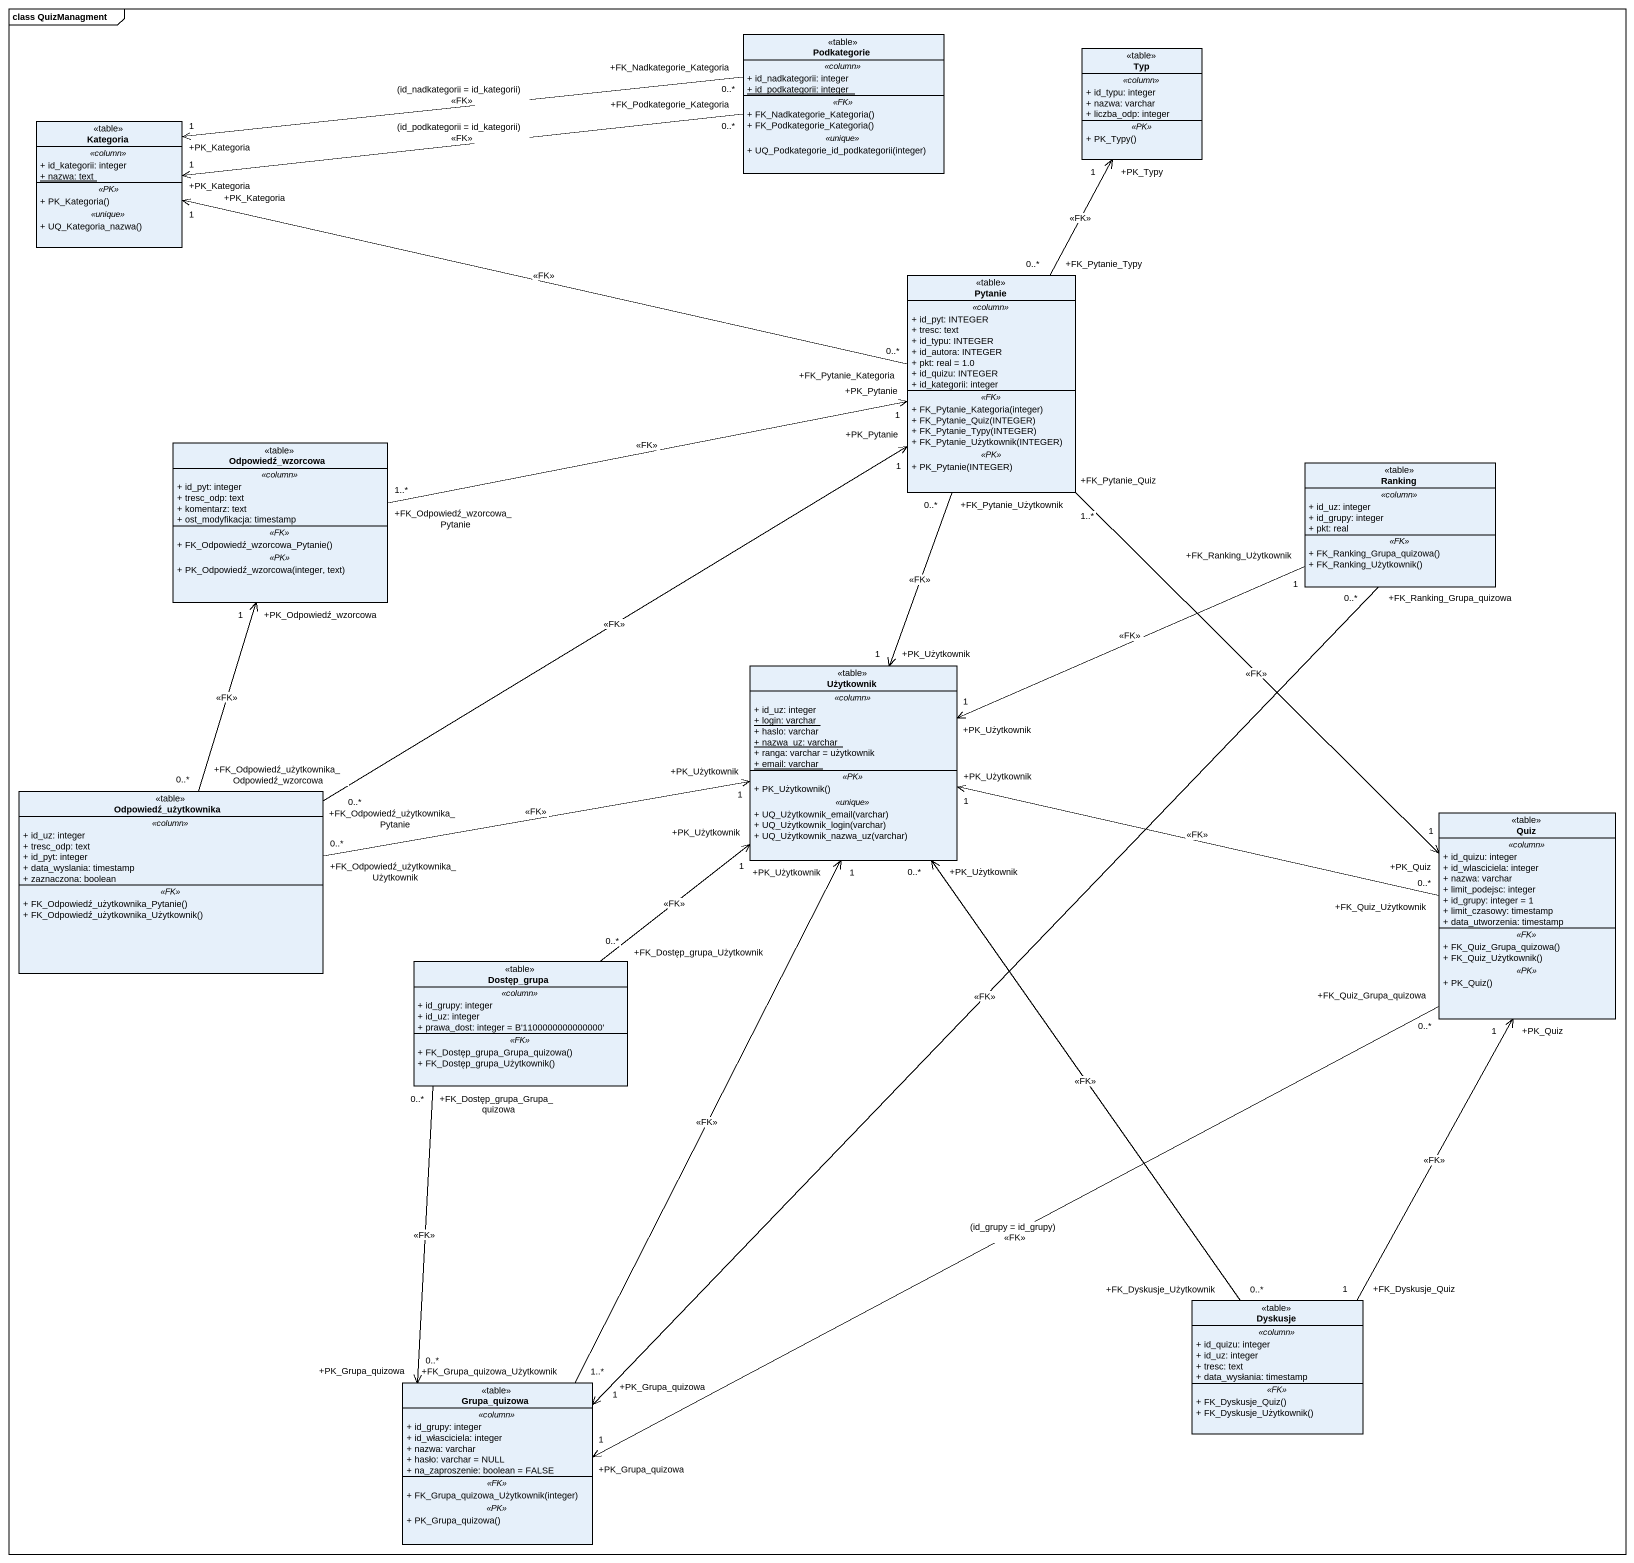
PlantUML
@startuml
mainframe class QuizManagment
hide circle
hide empty members
skinparam classAttributeIconSize 0
class Podkategorie <<table>> {
  .. <<column>> ..
  + id_nadkategorii: integer
  {static} + id_podkategorii: integer
  .. <<FK>> ..
  + FK_Nadkategorie_Kategoria()
  + FK_Podkategorie_Kategoria()
  .. <<unique>> ..
  + UQ_Podkategorie_id_podkategorii(integer)
}
class Typ <<table>> {
  .. <<column>> ..
  + id_typu: integer
  + nazwa: varchar
  + liczba_odp: integer
  .. <<PK>> ..
  + PK_Typy()
}
class Kategoria <<table>> {
  .. <<column>> ..
  + id_kategorii: integer
  {static} + nazwa: text
  .. <<PK>> ..
  + PK_Kategoria()
  .. <<unique>> ..
  + UQ_Kategoria_nazwa()
}
class Pytanie <<table>> {
  .. <<column>> ..
  + id_pyt: INTEGER
  + tresc: text
  + id_typu: INTEGER
  + id_autora: INTEGER
  + pkt: real = 1.0
  + id_quizu: INTEGER
  + id_kategorii: integer
  .. <<FK>> ..
  + FK_Pytanie_Kategoria(integer)
  + FK_Pytanie_Quiz(INTEGER)
  + FK_Pytanie_Typy(INTEGER)
  + FK_Pytanie_Użytkownik(INTEGER)
  .. <<PK>> ..
  + PK_Pytanie(INTEGER)
}
class Odpowiedź_wzorcowa <<table>> {
  .. <<column>> ..
  + id_pyt: integer
  + tresc_odp: text
  + komentarz: text
  + ost_modyfikacja: timestamp
  .. <<FK>> ..
  + FK_Odpowiedź_wzorcowa_Pytanie()
  .. <<PK>> ..
  + PK_Odpowiedź_wzorcowa(integer, text)
}
class Ranking <<table>> {
  .. <<column>> ..
  + id_uz: integer
  + id_grupy: integer
  + pkt: real
  .. <<FK>> ..
  + FK_Ranking_Grupa_quizowa()
  + FK_Ranking_Użytkownik()
}
class Użytkownik <<table>> {
  .. <<column>> ..
  + id_uz: integer
  {static} + login: varchar
  + haslo: varchar
  {static} + nazwa_uz: varchar
  + ranga: varchar = użytkownik
  {static} + email: varchar
  .. <<PK>> ..
  + PK_Użytkownik()
  .. <<unique>> ..
  + UQ_Użytkownik_email(varchar)
  + UQ_Użytkownik_login(varchar)
  + UQ_Użytkownik_nazwa_uz(varchar)
}
class Odpowiedź_użytkownika <<table>> {
  .. <<column>> ..
  + id_uz: integer
  + tresc_odp: text
  + id_pyt: integer
  + data_wyslania: timestamp
  + zaznaczona: boolean
  .. <<FK>> ..
  + FK_Odpowiedź_użytkownika_Pytanie()
  + FK_Odpowiedź_użytkownika_Użytkownik()
}
class Quiz <<table>> {
  .. <<column>> ..
  + id_quizu: integer
  + id_wlasciciela: integer
  + nazwa: varchar
  + limit_podejsc: integer
  + id_grupy: integer = 1
  + limit_czasowy: timestamp
  + data_utworzenia: timestamp
  .. <<FK>> ..
  + FK_Quiz_Grupa_quizowa()
  + FK_Quiz_Użytkownik()
  .. <<PK>> ..
  + PK_Quiz()
}
class Dostęp_grupa <<table>> {
  .. <<column>> ..
  + id_grupy: integer
  + id_uz: integer
  + prawa_dost: integer = B'1100000000000000'
  .. <<FK>> ..
  + FK_Dostęp_grupa_Grupa_quizowa()
  + FK_Dostęp_grupa_Użytkownik()
}
class Dyskusje <<table>> {
  .. <<column>> ..
  + id_quizu: integer
  + id_uz: integer
  + tresc: text
  + data_wysłania: timestamp
  .. <<FK>> ..
  + FK_Dyskusje_Quiz()
  + FK_Dyskusje_Użytkownik()
}
class Grupa_quizowa <<table>> {
  .. <<column>> ..
  + id_grupy: integer
  + id_własciciela: integer
  + nazwa: varchar
  + hasło: varchar = NULL
  + na_zaproszenie: boolean = FALSE
  .. <<FK>> ..
  + FK_Grupa_quizowa_Użytkownik(integer)
  .. <<PK>> ..
  + PK_Grupa_quizowa()
}
Podkategorie "+FK_Nadkategorie_Kategoria\n0..*" -left-> "+PK_Kategoria\n1" Kategoria : (id_nadkategorii = id_kategorii)\n<<FK>>
Podkategorie "+FK_Podkategorie_Kategoria\n0..*" -left-> "+PK_Kategoria\n1" Kategoria : (id_podkategorii = id_kategorii)\n<<FK>>
Pytanie "+FK_Pytanie_Typy\n0..*" -up-> "+PK_Typy\n1" Typ : <<FK>>
Pytanie "+FK_Pytanie_Kategoria\n0..*" -left-> "+PK_Kategoria\n1" Kategoria : <<FK>>
Pytanie "+FK_Pytanie_Użytkownik\n0..*" --> "+PK_Użytkownik\n1" Użytkownik : <<FK>>
Pytanie "+FK_Pytanie_Quiz\n1..*" --> "+PK_Quiz\n1" Quiz : <<FK>>
Odpowiedź_wzorcowa "+FK_Odpowiedź_wzorcowa_Pytanie\n1..*" -right-> "+PK_Pytanie\n1" Pytanie : <<FK>>
Ranking "+FK_Ranking_Użytkownik\n1" -left-> "+PK_Użytkownik\n1" Użytkownik : <<FK>>
Ranking "+FK_Ranking_Grupa_quizowa\n0..*" --> "+PK_Grupa_quizowa\n1" Grupa_quizowa : <<FK>>
Odpowiedź_użytkownika "+FK_Odpowiedź_użytkownika_Pytanie\n0..*" -up-> "+PK_Pytanie\n1" Pytanie : <<FK>>
Odpowiedź_użytkownika "+FK_Odpowiedź_użytkownika_Odpowiedź_wzorcowa\n0..*" -up-> "+PK_Odpowiedź_wzorcowa\n1" Odpowiedź_wzorcowa : <<FK>>
Odpowiedź_użytkownika "+FK_Odpowiedź_użytkownika_Użytkownik\n0..*" -right-> "+PK_Użytkownik\n1" Użytkownik : <<FK>>
Quiz "+FK_Quiz_Użytkownik\n0..*" -left-> "+PK_Użytkownik\n1" Użytkownik : <<FK>>
Quiz "+FK_Quiz_Grupa_quizowa\n0..*" -left-> "+PK_Grupa_quizowa\n1" Grupa_quizowa : (id_grupy = id_grupy)\n<<FK>>
Dostęp_grupa "+FK_Dostęp_grupa_Użytkownik\n0..*" -up-> "+PK_Użytkownik\n1" Użytkownik : <<FK>>
Dostęp_grupa "+FK_Dostęp_grupa_Grupa_quizowa\n0..*" --> "+PK_Grupa_quizowa\n0..*" Grupa_quizowa : <<FK>>
Dyskusje "+FK_Dyskusje_Użytkownik\n0..*" -up-> "+PK_Użytkownik\n0..*" Użytkownik : <<FK>>
Dyskusje "+FK_Dyskusje_Quiz\n1" -up-> "+PK_Quiz\n1" Quiz : <<FK>>
Grupa_quizowa "+FK_Grupa_quizowa_Użytkownik\n1..*" -up-> "+PK_Użytkownik\n1" Użytkownik : <<FK>>
@enduml
